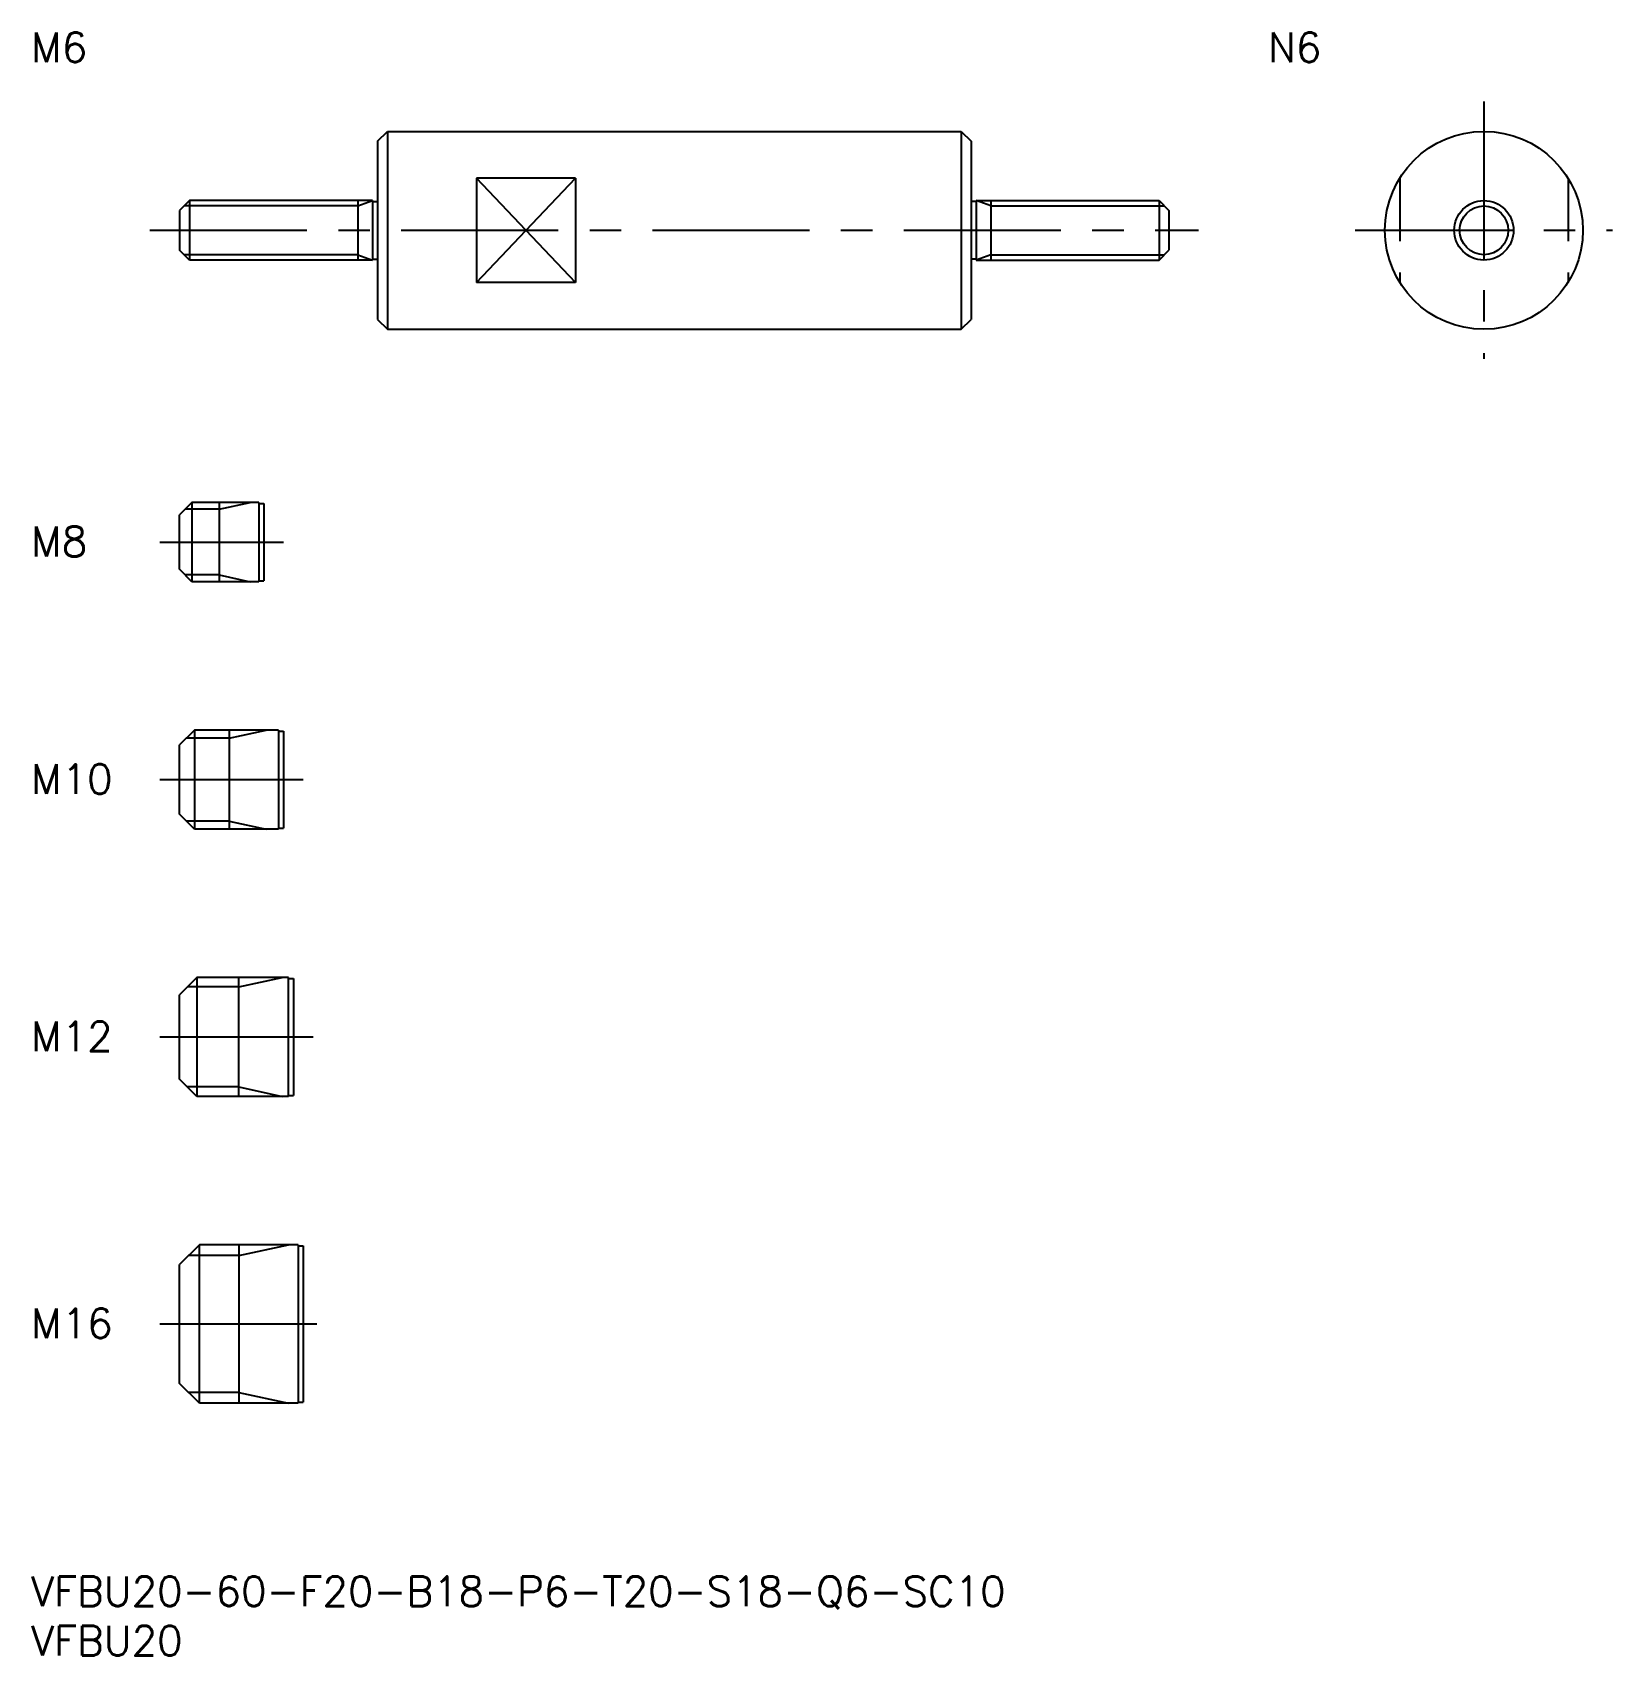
# Model space of a CAD drawing. Extents: x 0 to 160, y -8 to 156.
import ezdxf

# ---------------------------------------------------------------- set-up
doc = ezdxf.new("R2010")
doc.units = 0
doc.header["$LTSCALE"] = 0.5
doc.linetypes.add('CENTER', pattern=[50.8, 31.75, -6.35, 6.35, -6.35])
doc.linetypes.add('DASHED', pattern=[19.05, 12.7, -6.35])
for name, color, linetype in [('MSM_CENTER', 1, 'CENTER'), ('MSM_CONTINUOUS', 7, 'CONTINUOUS'), ('MSM_DASHED', 4, 'DASHED'), ('MSM_NARROW', 5, 'CONTINUOUS'), ('MSM_PART_NUMBER', 7, 'CONTINUOUS')]:
    doc.layers.add(name, color=color, linetype=linetype)
doc.styles.get("Standard").update_dxf_attribs({"font": 'txt.shx', "height": 1, "bigfont": 'bigfont.shx'})

# ---------------------------------------------------------------- blocks, each defined once
blk = doc.blocks.new('*U14')
at = {"layer": 'MSM_PART_NUMBER'}
blk.add_text('VFBU20-60-F20-B18-P6-T20-S18-Q6-SC10', height=3, dxfattribs=at).set_placement((0, -3))
blk = doc.blocks.new('*U15')
at = {"layer": 'MSM_PART_NUMBER'}
blk.add_text('VFBU20', height=3, dxfattribs=at).set_placement((0, -8))
blk = doc.blocks.new('*U16')
at = {"layer": 'MSM_PART_NUMBER'}
blk.add_text('M16', height=3, dxfattribs=at).set_placement((0, 24.06))
blk = doc.blocks.new('*U17')
at = {"layer": 'MSM_PART_NUMBER'}
blk.add_text('M12', height=3, dxfattribs=at).set_placement((0, 53.06))
blk = doc.blocks.new('*U18')
at = {"layer": 'MSM_PART_NUMBER'}
blk.add_text('M10', height=3, dxfattribs=at).set_placement((0, 79.06))
blk = doc.blocks.new('*U19')
at = {"layer": 'MSM_PART_NUMBER'}
blk.add_text('M8', height=3, dxfattribs=at).set_placement((0, 103.06))
blk = doc.blocks.new('*U20')
at = {"layer": 'MSM_PART_NUMBER'}
blk.add_text('M6', height=3, dxfattribs=at).set_placement((0, 152.99))
blk = doc.blocks.new('*U21')
at = {"layer": 'MSM_PART_NUMBER'}
blk.add_text('N6', height=3, dxfattribs=at).set_placement((125, 152.99))

msp = doc.modelspace()

# ---------------------------------------------------------------- linework, layer by layer
at = {"layer": 'MSM_CENTER'}
for p, q in [((146.83, 149), (146.83, 123)), ((12, 136), (118, 136)), ((133.83, 136), (159.83, 136)), ((13, 104.5), (25.5, 104.5)), ((13, 80.5), (27.5, 80.5)), ((13, 54.5), (28.5, 54.5)), ((13, 25.5), (29.5, 25.5))]:
    msp.add_line(p, q, dxfattribs=at)
at = {"layer": 'MSM_CONTINUOUS'}
for p, q in [((35, 145), (36, 146)), ((36, 146), (94, 146)), ((36, 146), (36, 126)), ((94, 146), (94, 126)), ((94, 146), (95, 145)), ((35, 145), (35, 127)), ((95, 145), (95, 127)), ((55, 141.27), (45, 141.27)), ((45, 141.27), (45, 130.73)), ((55, 141.27), (55, 130.73)), ((16, 139), (15, 138)), ((15, 138), (15, 134)), ((34.5, 139), (16, 139)), ((16, 139), (16, 133)), ((33, 139), (33, 133)), ((34.5, 139), (34.5, 133)), ((34.5, 138.9), (35, 138.9)), ((95.5, 138.9), (95, 138.9)), ((95.5, 139), (114, 139)), ((95.5, 139), (95.5, 133)), ((97, 139), (97, 133)), ((114, 139), (115, 138)), ((114, 139), (114, 133)), ((115, 138), (115, 134)), ((16, 133), (15, 134)), ((34.5, 133), (16, 133)), ((34.5, 133.1), (35, 133.1)), ((95.5, 133.1), (95, 133.1)), ((95.5, 133), (114, 133)), ((114, 133), (115, 134)), ((55, 130.73), (45, 130.73)), ((35, 127), (36, 126)), ((94, 126), (95, 127)), ((36, 126), (94, 126)), ((16.25, 108.5), (15, 107.25)), ((23, 108.5), (16.25, 108.5)), ((16.25, 108.5), (16.25, 100.5)), ((19, 108.5), (19, 100.5)), ((23, 108.5), (23, 100.5)), ((23, 108.4), (23.5, 108.4)), ((23.5, 108.4), (23.5, 100.6)), ((15, 101.75), (15, 107.25)), ((16.25, 100.5), (15, 101.75)), ((23, 100.5), (16.25, 100.5)), ((23, 100.6), (23.5, 100.6)), ((16.5, 85.5), (15, 84)), ((25, 85.5), (16.5, 85.5)), ((16.5, 85.5), (16.5, 75.5)), ((20, 85.5), (20, 75.5)), ((25, 85.5), (25, 75.5)), ((25, 85.4), (25.5, 85.4)), ((25.5, 85.4), (25.5, 75.6)), ((15, 77), (15, 84)), ((16.5, 75.5), (15, 77)), ((25, 75.5), (16.5, 75.5)), ((25, 75.6), (25.5, 75.6)), ((16.75, 60.5), (15, 58.75)), ((26, 60.5), (16.75, 60.5)), ((16.75, 60.5), (16.75, 48.5)), ((21, 48.5), (21, 60.5)), ((26, 48.5), (26, 60.5)), ((26, 60.4), (26.5, 60.4)), ((26.5, 60.4), (26.5, 48.6)), ((15, 50.25), (15, 58.75)), ((16.75, 48.5), (15, 50.25)), ((26, 48.5), (16.75, 48.5)), ((26, 48.6), (26.5, 48.6)), ((17, 33.5), (15, 31.5)), ((27, 33.5), (17, 33.5)), ((17, 17.5), (17, 33.5)), ((21, 33.5), (21, 17.5)), ((27, 33.5), (27, 17.5)), ((27, 33.4), (27.5, 33.4)), ((27.5, 33.4), (27.5, 17.6)), ((15, 19.5), (15, 31.5)), ((17, 17.5), (15, 19.5)), ((27, 17.5), (17, 17.5)), ((27, 17.6), (27.5, 17.6))]:
    msp.add_line(p, q, dxfattribs=at)
for radius in [10, 3]:
    msp.add_circle((146.83, 136), radius, dxfattribs=at)
at = {"layer": 'MSM_DASHED'}
for p, q in [((138.33, 141.27), (138.33, 130.73)), ((155.33, 141.27), (155.33, 130.73))]:
    msp.add_line(p, q, dxfattribs=at)
at = {"layer": 'MSM_NARROW'}
for p, q in [((55, 130.73), (45, 141.27)), ((45, 130.73), (55, 141.27)), ((33, 138.46), (15.46, 138.46)), ((33, 138.46), (34.5, 139)), ((97, 138.46), (95.5, 139)), ((97, 138.46), (114.54, 138.46)), ((33, 133.54), (15.46, 133.54)), ((33, 133.54), (34.5, 133)), ((97, 133.54), (95.5, 133)), ((97, 133.54), (114.54, 133.54)), ((19, 107.82), (22.12, 108.5)), ((19, 107.82), (15.57, 107.82)), ((19, 101.18), (15.57, 101.18)), ((19, 101.18), (22.12, 100.5)), ((20, 84.69), (23.75, 85.5)), ((20, 84.69), (15.69, 84.69)), ((20, 76.31), (15.69, 76.31)), ((20, 76.31), (23.75, 75.5)), ((21, 59.55), (15.8, 59.55)), ((21, 59.55), (25.38, 60.5)), ((21, 49.45), (15.8, 49.45)), ((21, 49.45), (25.38, 48.5)), ((21, 32.42), (26, 33.5)), ((21, 32.42), (15.92, 32.42)), ((21, 18.58), (15.92, 18.58)), ((21, 18.58), (26, 17.5))]:
    msp.add_line(p, q, dxfattribs=at)
msp.add_circle((146.83, 136), 2.46, dxfattribs=at)

# ---------------------------------------------------------------- block references
at = {"layer": 'MSM_CONTINUOUS'}
for name in ['*U20', '*U21', '*U19', '*U18', '*U17', '*U16', '*U14', '*U15']:
    msp.add_blockref(name, (0, 0), dxfattribs=at)

doc.saveas('drawing.dxf')
